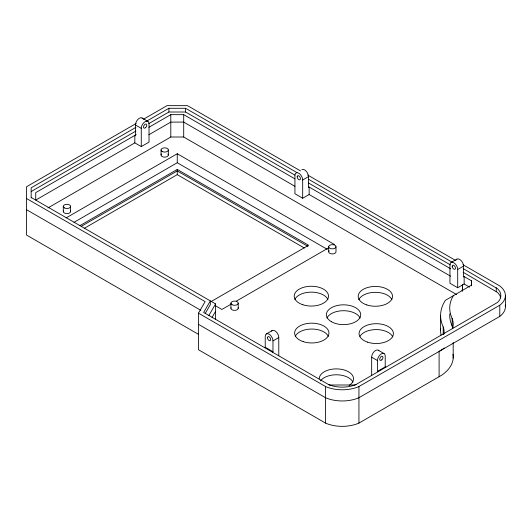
<?xml version="1.0" encoding="UTF-8"?>
<svg xmlns="http://www.w3.org/2000/svg" width="532" height="532" viewBox="0 0 532 532"><rect width="100%" height="100%" fill="white"/><g stroke="black" fill="none" stroke-linecap="round" stroke-linejoin="round"><path stroke-width="0.8" d="M443.794 334.428L444.054 332.547A39.508 22.809 0 0 0 443.216 326.907A75.371 43.518 0 0 1 445.331 300.38L471.611 285.046L471.558 280.836L464.15 276.56L463.505 276.933L463.505 266.126A5.48 3.165 60 0 0 460.639 260.148A5.48 3.165 60 0 0 456.276 259.716M452.533 328.776L452.858 327.619A48.645 28.083 0 0 0 452.832 320.65L451.222 316.154A66.241 38.244 0 0 1 452.779 296.63L453.277 295.792M452.978 354.252A48.645 28.083 0 0 1 441.706 375.186L358.934 423.106A27.598 15.933 0 0 1 325.551 423.106L198.449 349.724L198.449 313.162L205.119 301.611L26.6 198.542M205.239 313.461L210.34 304.623L210.34 300.899L203.67 312.45L329.335 385.002L355.15 385.002L497.54 302.435A23.029 13.293 0 0 0 497.54 288.736L463.166 268.54M208.89 315.463L215.566 303.912L31.162 197.452M212.029 317.484L215.566 311.366M461.976 290.798L462.461 290.492L462.388 285.032M136.212 123.437L26.6 186.719L26.6 235.097L198.642 334.428M143.374 119.301L167.015 105.655L187.49 105.655L300.46 170.878M135.906 127.341L31.162 187.816L31.162 197.964M146.666 121.13L168.91 108.289L185.602 108.289L297.055 172.641M31.162 191.54L135.906 131.065M148.82 123.61L168.91 112.013L185.602 112.013L294.901 175.121M136.232 134.609L35.73 192.631L35.73 200.085L134.822 142.875L141.273 146.579L149.02 142.13L149.02 123.87A5.48 3.165 -60 0 0 145.15 121.635A5.48 3.165 -60 0 0 141.273 128.338L141.273 146.579M148.92 127.281L170.799 114.653L183.706 114.653L294.934 178.865M148.92 134.736L170.799 122.101L183.706 122.101L294.934 186.32M47.94 207.939L170.799 137.01L183.706 137.01L456.616 294.568M66.148 217.894L177.256 153.741L334.428 244.487M74.028 222.323L177.256 162.726L327.253 249.328M79.906 225.635L177.256 169.435L308.613 245.272L211.264 301.471M81.343 226.3L177.256 170.925L307.895 246.349M84.202 228.374L177.256 174.649L304.304 248.005M450.657 276.228L309.139 194.519L302.681 198.243L302.681 179.982L308.493 176.631A5.48 3.165 60 0 0 306.1 171.118A5.48 3.165 60 0 0 301.877 169.648M450.657 268.773L309.139 187.065L308.493 187.437L308.493 176.631M231.207 304.085L221.891 309.464L215.427 305.734M236.228 301.185L328.696 247.799M266.359 333.93L272.171 330.578M272.324 352.091L272.969 351.719L272.969 340.906L278.781 337.554A5.48 3.165 60 0 0 275.909 331.576A5.48 3.165 60 0 0 271.553 331.143M264.584 347.615L265.229 347.243L272.969 351.719M451.083 262.502L456.895 259.151M469.537 287.127L464.15 284.015L457.7 287.745L457.7 269.485L463.505 266.126M385.221 366.894L385.221 356.088A5.48 3.165 -60 0 0 381.344 353.853A5.48 3.165 -60 0 0 377.474 360.556L377.474 371.369L385.221 366.894L385.866 367.266M198.449 313.162L325.551 386.545A27.598 15.933 0 0 0 358.934 386.545L499.781 305.228A27.598 15.933 0 0 0 499.781 285.95L463.086 264.763M505.24 305.049A27.598 15.933 0 0 1 499.781 316.407L358.934 397.723A27.598 15.933 0 0 1 325.551 397.723L198.449 324.34M356.014 384.503L354.106 385.248A23.029 13.293 0 0 1 330.379 385.248L328.47 384.503M307.656 175.028L455.891 260.613M308.56 179.277L452.38 262.316M308.56 183.008L450.225 264.796M463.166 272.264L497.54 292.467A23.029 13.293 0 0 1 500.692 297.88M302.681 198.243L294.934 193.748L294.934 175.513A5.48 3.165 60 0 1 298.811 173.279A5.48 3.165 60 0 1 302.681 179.982M457.7 287.745L449.952 283.25L449.952 265.009A5.48 3.165 60 0 1 453.823 262.775A5.48 3.165 60 0 1 457.7 269.485M142.077 118.004L147.889 121.363M142.696 118.576A5.48 3.165 -60 0 0 138.34 119.008A5.48 3.165 -60 0 0 135.467 124.987L141.273 128.338M378.279 350.229L384.084 353.581M378.89 350.794A5.48 3.165 -60 0 0 374.535 351.226A5.48 3.165 -60 0 0 371.662 357.205L377.474 360.556M377.474 371.369L378.119 371.742M26.6 209.721L200.797 310.296M452.832 328.098L451.222 323.609A66.241 38.244 0 0 1 449.806 313.787M505.4 295.586L505.4 306.771M499.781 305.228L499.781 316.407M496.243 287.639L496.243 291.363M471.558 280.836L471.558 285.81M464.15 276.56L464.15 284.015M462.361 284.64L462.361 291.263M453.184 342.575L453.184 358.129M452.16 318.389L452.16 325.837M443.216 326.907L443.216 334.355M440.609 315.795L440.609 330.698M439.099 376.816L439.099 351.439L441.706 349.803A48.645 28.083 0 0 0 444.18 347.968M371.662 357.205L371.662 375.466M358.934 386.545L358.934 423.106M335.985 246.742A3.651 2.108 0 0 1 330.505 248.57A3.651 2.108 0 0 1 330.505 244.92A3.651 2.108 0 0 1 335.985 246.742L335.985 251.809A3.651 2.108 0 0 1 331.389 253.85A3.651 2.108 0 0 1 329.168 250.758M328.683 246.742L328.683 251.809M325.551 386.545L325.551 423.106M309.139 187.065L309.139 194.519M278.781 337.554L278.781 355.795M265.229 347.243L265.229 336.437A5.48 3.165 60 0 1 269.099 334.202A5.48 3.165 60 0 1 272.969 340.906M238.223 303.187L238.223 308.254M230.921 303.187L230.921 308.254M215.566 303.912L215.566 319.646M185.602 108.289L185.602 112.013M183.706 114.653L183.706 137.01M177.256 153.741L177.256 162.726M177.256 169.435L177.256 174.649M170.799 114.653L170.799 137.01M168.91 108.289L168.91 112.013M168.351 149.958L168.351 155.031M161.05 149.958L161.05 155.031M135.467 124.987L135.467 135.793L134.822 135.421L134.822 142.875M70.59 206.403L70.59 211.47M63.288 206.403L63.288 211.47M167.859 153.974A3.651 2.108 0 0 1 164.701 157.14A3.651 2.108 0 0 1 161.535 153.974M238.103 307.709A3.651 2.108 0 0 1 234.572 310.362A3.651 2.108 0 0 1 231.048 307.709M441.055 335.187A75.371 43.518 0 0 1 440.682 328.45M70.463 210.925A3.651 2.108 0 0 1 66.939 213.578A3.651 2.108 0 0 1 63.414 210.925M319.22 378.791A17.157 9.902 0 0 1 342.528 369.541A17.157 9.902 0 0 1 349.125 385.421M294.795 299.476A17.157 9.902 0 0 1 311.366 292.135A17.157 9.902 0 0 1 327.938 299.476M295.213 336.384A17.157 9.902 0 0 1 311.785 329.042A17.157 9.902 0 0 1 328.357 336.384M358.794 299.676A17.157 9.902 0 0 1 375.366 292.334A17.157 9.902 0 0 1 391.938 299.676M326.974 318.05A17.157 9.902 0 0 1 343.546 310.708A17.157 9.902 0 0 1 360.117 318.05M320.53 380.885A17.157 9.902 0 0 1 337.501 374.794A17.157 9.902 0 0 1 352.949 382.116M359.991 336.31A17.157 9.902 0 0 1 376.796 329.587A17.157 9.902 0 0 1 392.809 336.929M297.195 176.817A2.281 1.317 60 0 0 299.616 179.829A2.281 1.317 60 0 0 299.616 176.597A2.281 1.317 60 0 0 297.195 176.817M452.213 266.313A2.281 1.317 60 0 0 454.634 269.325A2.281 1.317 60 0 0 454.634 266.1A2.281 1.317 60 0 0 452.213 266.313M267.483 337.74A2.281 1.317 60 0 0 269.904 340.753A2.281 1.317 60 0 0 269.904 337.527A2.281 1.317 60 0 0 267.483 337.74M145.569 127.66A2.281 1.317 -60 0 0 146.287 124.129A2.281 1.317 -60 0 0 143.587 126.523A2.281 1.317 -60 0 0 145.569 127.66M381.763 359.885A2.281 1.317 -60 0 0 382.488 356.347A2.281 1.317 -60 0 0 379.788 358.741A2.281 1.317 -60 0 0 381.763 359.885M162.114 151.454A3.651 2.108 0 0 0 168.225 150.509A3.651 2.108 0 0 0 163.756 147.923A3.651 2.108 0 0 0 162.114 151.454M64.359 207.892A3.651 2.108 0 0 0 70.463 206.948A3.651 2.108 0 0 0 65.995 204.368A3.651 2.108 0 0 0 64.359 207.892M231.992 304.676A3.651 2.108 0 0 0 238.103 303.732A3.651 2.108 0 0 0 233.628 301.145A3.651 2.108 0 0 0 231.992 304.676M367.659 342.182A17.157 9.902 0 0 0 393.394 333.604A17.157 9.902 0 0 0 367.659 325.025A17.157 9.902 0 0 0 367.659 342.182M302.788 304.73A17.157 9.902 0 0 0 328.523 296.151A17.157 9.902 0 0 0 302.788 287.573A17.157 9.902 0 0 0 302.788 304.73M303.207 341.637A17.157 9.902 0 0 0 328.942 333.059A17.157 9.902 0 0 0 303.207 324.487A17.157 9.902 0 0 0 303.207 341.637M366.787 304.929A17.157 9.902 0 0 0 392.523 296.351A17.157 9.902 0 0 0 366.787 287.772A17.157 9.902 0 0 0 366.787 304.929M331.416 321.727A17.157 9.902 0 0 0 360.117 317.291A17.157 9.902 0 0 0 339.103 305.162A17.157 9.902 0 0 0 331.416 321.727"/></g></svg>
